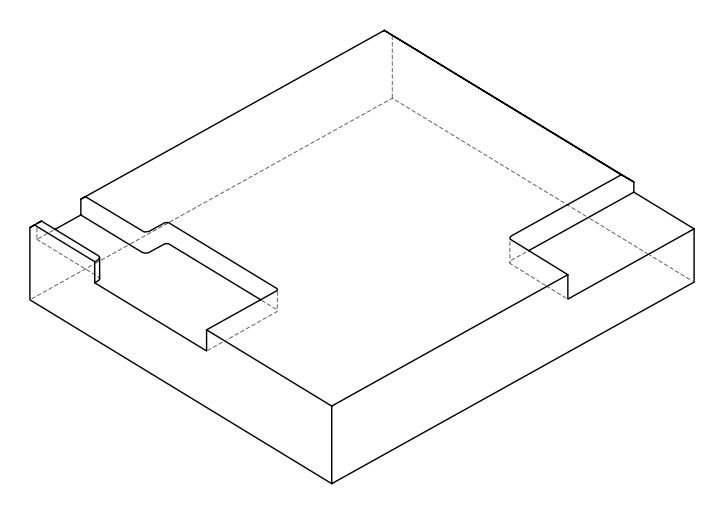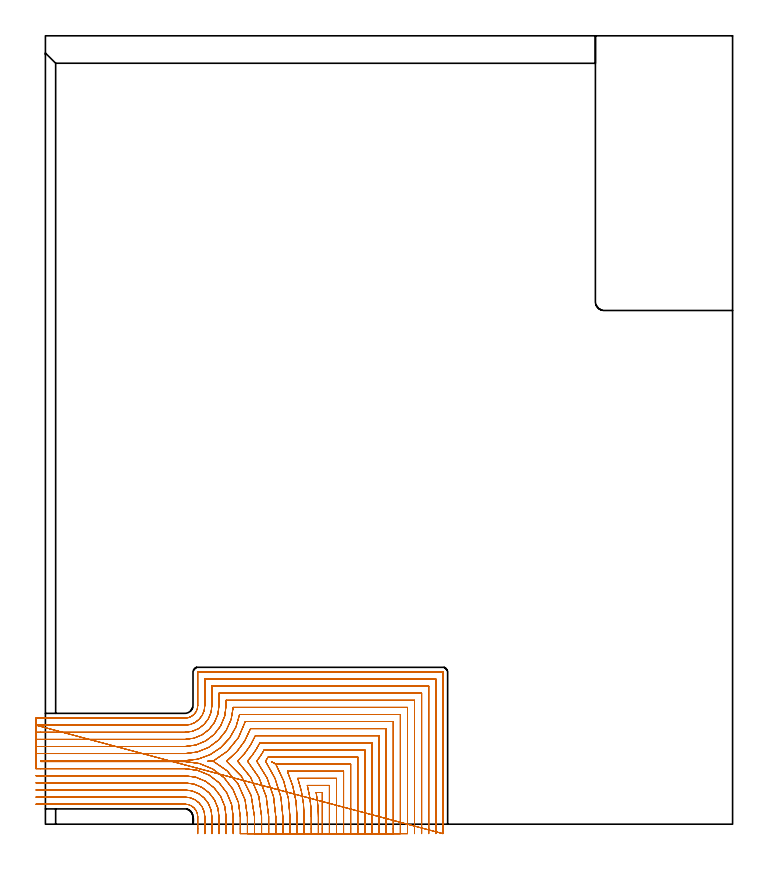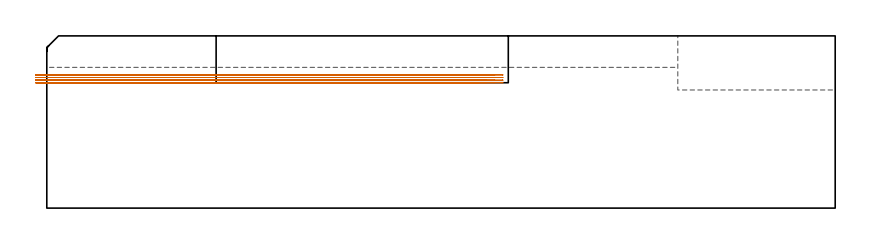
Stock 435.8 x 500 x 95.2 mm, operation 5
(PLAN: 5 operations, 2 tool changes, 343.1 min)
(1 AREA_MILL | FG_CHAMFER_SURFACE | UGT0205_001 | 0.4 min | 294 mm3)
(2 AREA_MILL_1 | FG_CHAMFER_SURFACE_1 | UGT0205_001 | 10.15 min | 9022 mm3)
(3 AREA_MILL_2 | FG_CHAMFER_SURFACE_2 | UGT0205_001 | 19.67 min | 53764 mm3)
(4 MILL_CORNER_NOTCH_RECTANGULAR | CORNER_NOTCH_RECTANGULAR | NXT0201_013 | Follow Part, ap 2.5, ae 75% | 57.67 min | 451831 mm3)
(5 MILL_OPEN_POCKET | POCKET_OPEN | NXT0201_008 | Follow Part, ap 1.5, ae 75% | 255.19 min | 563580 mm3)
(TOOL UGT0205_001 | Chamfer Mill 20 x 3 x 45 deg. | D20 FL50 Z2)
(TOOL NXT0201_013 | ENDMILL 10mm | D10 FL30 Z4)
(TOOL NXT0201_008 | ENDMILL 6mm [2P460-0600-NA 1630] | D6 FL26 Z6)
(OP 5 MILL_OPEN_POCKET, part 2 of 2)
G0 X175.6 Z73.617
G1 Y-3.
Y20.1 F500.
X171.685
G2 X173.1 Y4.7 R84.5
G1 Y-3.
Y-6. F250.
X180.1
Y-3.
Y24.6 F500.
X166.085
G2 X168.6 Y4.7 R80.
G1 Y-3.
Y-6. F250.
X184.6
Y-3.
Y29.1 F500.
X160.049
G2 X164.1 Y4.7 R75.5
G1 Y-3.
Y-6. F250.
X189.1
Y-3.
Y33.6 F500.
X153.452
G2 X159.6 Y4.7 R71.
G1 Y-3.
Y-6. F250.
X193.6
Y-3.
Y38.1 F500.
X146.104
X143.472 Y39.581
X146.104 Y38.1
G2 X155.1 Y4.7 R66.5
G1 Y-3.
Y-6. F250.
X198.1
Y-3.
Y42.6 F500.
X141.276
G2 X139.57 Y40. R62.
X150.6 Y4.7 R62.
G1 Y-3.
Y-6. F250.
X202.6
Y-3.
Y47.1 F500.
X138.71
G2 X133.989 Y40. R57.5
X146.1 Y4.7 R57.5
G1 Y-3.
Y-6. F250.
X207.1
Y-3.
Y51.6 F500.
X136.006
G2 X128.134 Y40. R53.
X141.6 Y4.7 R53.
G1 Y-3.
Y-6. F250.
X211.6
Y-3.
Y56.1 F500.
X133.138
G2 X121.859 Y40. R48.5
X137.1 Y4.7 R48.5
G1 Y-3.
Y-6. F250.
X216.1
Y-3.
Y60.6 F500.
X130.072
G2 X114.866 Y40. R44.
X132.6 Y4.7 R44.
G1 Y-3.
Y-6. F250.
X220.6
Y-3.
Y65.1 F500.
X126.76
G2 X106.325 Y40. R39.5
G1 X103.109
X106.325
G2 X128.1 Y4.7 R39.5
G1 Y-3.
Y-6. F250.
X225.1
Y-3.
Y69.6 F500.
X123.133
G2 X88.6 Y40.3 R35.
G1 X-3.
Y39.7
X88.6
G2 X123.6 Y4.7 R35.
G1 Y-3.
Y-6. F250.
X229.6
Y-3.
Y74.1 F500.
X119.076
G2 X88.6 Y44.8 R30.5
G1 X-3.
X-6. F250.
G0 Z105.2
X234.1 Y-6.
Z73.617
G1 Y-3.
Y78.6 F500.
X114.6
Y75.3
G2 X88.6 Y49.3 R26.
G1 X-3.
X-6. F250.
G0 Z105.2
X238.6 Y-6.
Z73.617
G1 Y-3.
Y83.1 F500.
X110.1
Y75.3
G2 X88.6 Y53.8 R21.5
G1 X-3.
X-6. F250.
G0 Z105.2
X243.1 Y-6.
Z73.617
G1 Y-3.
Y87.6 F500.
X105.6
Y75.3
G2 X88.6 Y58.3 R17.
G1 X-3.
X-6. F250.
G0 Z105.2
X247.6 Y-6.
Z73.617
G1 Y-3.
Y92.1 F500.
X101.1
Y75.3
G2 X88.6 Y62.8 R12.5
G1 X-3.
X-6. F250.
X252.1 Y-6. F500.
Y-3. F250.
Y96.5 F500.
X252.095 Y96.555
X252.055 Y96.595
X252. Y96.6
X96.7
X96.645 Y96.595
X96.605 Y96.555
X96.6 Y96.5
Y75.3
G2 X88.6 Y67.3 R8.
G1 X-3.
X-6. F250.
Y35.2
X-3.
X88.6 F500.
G2 X119.1 Y4.7 R30.5
G1 Y-3.
Y-6. F250.
G0 Z105.2
X-6. Y30.7
Z73.617
G1 X-3.
X88.6 F500.
G2 X114.6 Y4.7 R26.
G1 Y-3.
Y-6. F250.
G0 Z105.2
X-6. Y26.2
Z73.617
G1 X-3.
X88.6 F500.
G2 X110.1 Y4.7 R21.5
G1 Y-3.
Y-6. F250.
G0 Z105.2
X-6. Y21.7
Z73.617
G1 X-3.
X88.6 F500.
G2 X105.6 Y4.7 R17.
G1 Y-3.
Y-6. F250.
G0 Z105.2
X-6. Y17.2
Z73.617
G1 X-3.
X88.6 F500.
G2 X101.1 Y4.7 R12.5
G1 Y-3.
Y-6. F250.
G0 Z105.2
X-6. Y12.7
Z73.617
G1 X-3.
X88.6 F500.
G2 X96.6 Y4.7 R8.
G1 Y-3.
Y-6. F250.
G0 X175.6 Z72.178
G1 Y-3.
Y20.1 F500.
X171.685
G2 X173.1 Y4.7 R84.5
G1 Y-3.
Y-6. F250.
X180.1
Y-3.
Y24.6 F500.
X166.085
G2 X168.6 Y4.7 R80.
G1 Y-3.
Y-6. F250.
X184.6
Y-3.
Y29.1 F500.
X160.049
G2 X164.1 Y4.7 R75.5
G1 Y-3.
Y-6. F250.
X189.1
Y-3.
Y33.6 F500.
X153.452
G2 X159.6 Y4.7 R71.
G1 Y-3.
Y-6. F250.
X193.6
Y-3.
Y38.1 F500.
X146.104
X143.472 Y39.581
X146.104 Y38.1
G2 X155.1 Y4.7 R66.5
G1 Y-3.
Y-6. F250.
X198.1
Y-3.
Y42.6 F500.
X141.276
G2 X139.57 Y40. R62.
X150.6 Y4.7 R62.
G1 Y-3.
Y-6. F250.
X202.6
Y-3.
Y47.1 F500.
X138.71
G2 X133.989 Y40. R57.5
X146.1 Y4.7 R57.5
G1 Y-3.
Y-6. F250.
X207.1
Y-3.
Y51.6 F500.
X136.006
G2 X128.134 Y40. R53.
X141.6 Y4.7 R53.
G1 Y-3.
Y-6. F250.
X211.6
Y-3.
Y56.1 F500.
X133.138
G2 X121.859 Y40. R48.5
X137.1 Y4.7 R48.5
G1 Y-3.
Y-6. F250.
X216.1
Y-3.
Y60.6 F500.
X130.072
G2 X114.866 Y40. R44.
X132.6 Y4.7 R44.
G1 Y-3.
Y-6. F250.
X220.6
Y-3.
Y65.1 F500.
X126.76
G2 X106.325 Y40. R39.5
G1 X103.109
X106.325
G2 X128.1 Y4.7 R39.5
G1 Y-3.
Y-6. F250.
X225.1
Y-3.
Y69.6 F500.
X123.133
G2 X88.6 Y40.3 R35.
G1 X-3.
Y39.7
X88.6
G2 X123.6 Y4.7 R35.
G1 Y-3.
Y-6. F250.
X229.6
Y-3.
Y74.1 F500.
X119.076
G2 X88.6 Y44.8 R30.5
G1 X-3.
X-6. F250.
G0 Z105.2
X234.1 Y-6.
Z72.178
G1 Y-3.
Y78.6 F500.
X114.6
Y75.3
G2 X88.6 Y49.3 R26.
G1 X-3.
X-6. F250.
G0 Z105.2
X238.6 Y-6.
Z72.178
G1 Y-3.
Y83.1 F500.
X110.1
Y75.3
G2 X88.6 Y53.8 R21.5
G1 X-3.
X-6. F250.
G0 Z105.2
X243.1 Y-6.
Z72.178
G1 Y-3.
Y87.6 F500.
X105.6
Y75.3
G2 X88.6 Y58.3 R17.
G1 X-3.
X-6. F250.
G0 Z105.2
X247.6 Y-6.
Z72.178
G1 Y-3.
Y92.1 F500.
X101.1
Y75.3
G2 X88.6 Y62.8 R12.5
G1 X-3.
X-6. F250.
X252.1 Y-6. F500.
Y-3. F250.
Y96.5 F500.
X252.095 Y96.555
X252.055 Y96.595
X252. Y96.6
X96.7
X96.645 Y96.595
X96.605 Y96.555
X96.6 Y96.5
Y75.3
G2 X88.6 Y67.3 R8.
G1 X-3.
X-6. F250.
Y35.2
X-3.
X88.6 F500.
G2 X119.1 Y4.7 R30.5
G1 Y-3.
Y-6. F250.
G0 Z105.2
X-6. Y30.7
Z72.178
G1 X-3.
X88.6 F500.
G2 X114.6 Y4.7 R26.
G1 Y-3.
Y-6. F250.
G0 Z105.2
X-6. Y26.2
Z72.178
G1 X-3.
X88.6 F500.
G2 X110.1 Y4.7 R21.5
G1 Y-3.
Y-6. F250.
G0 Z105.2
X-6. Y21.7
Z72.178
G1 X-3.
X88.6 F500.
G2 X105.6 Y4.7 R17.
G1 Y-3.
Y-6. F250.
G0 Z105.2
X-6. Y17.2
Z72.178
G1 X-3.
X88.6 F500.
G2 X101.1 Y4.7 R12.5
G1 Y-3.
Y-6. F250.
G0 Z105.2
X-6. Y12.7
Z72.178
G1 X-3.
X88.6 F500.
G2 X96.6 Y4.7 R8.
G1 Y-3.
Y-6. F250.
G0 X175.6 Z70.739
G1 Y-3.
Y20.1 F500.
X171.685
G2 X173.1 Y4.7 R84.5
G1 Y-3.
Y-6. F250.
X180.1
Y-3.
Y24.6 F500.
X166.085
G2 X168.6 Y4.7 R80.
G1 Y-3.
Y-6. F250.
X184.6
Y-3.
Y29.1 F500.
X160.049
G2 X164.1 Y4.7 R75.5
G1 Y-3.
Y-6. F250.
X189.1
Y-3.
Y33.6 F500.
X153.452
G2 X159.6 Y4.7 R71.
G1 Y-3.
Y-6. F250.
X193.6
Y-3.
Y38.1 F500.
X146.104
X143.472 Y39.581
X146.104 Y38.1
G2 X155.1 Y4.7 R66.5
G1 Y-3.
Y-6. F250.
X198.1
Y-3.
Y42.6 F500.
X141.276
G2 X139.57 Y40. R62.
X150.6 Y4.7 R62.
G1 Y-3.
Y-6. F250.
X202.6
Y-3.
Y47.1 F500.
X138.71
G2 X133.989 Y40. R57.5
X146.1 Y4.7 R57.5
G1 Y-3.
Y-6. F250.
X207.1
Y-3.
Y51.6 F500.
X136.006
G2 X128.134 Y40. R53.
X141.6 Y4.7 R53.
G1 Y-3.
Y-6. F250.
X211.6
Y-3.
Y56.1 F500.
X133.138
G2 X121.859 Y40. R48.5
X137.1 Y4.7 R48.5
G1 Y-3.
Y-6. F250.
X216.1
Y-3.
Y60.6 F500.
X130.072
G2 X114.866 Y40. R44.
X132.6 Y4.7 R44.
G1 Y-3.
Y-6. F250.
X220.6
Y-3.
Y65.1 F500.
X126.76
G2 X106.325 Y40. R39.5
G1 X103.109
X106.325
G2 X128.1 Y4.7 R39.5
G1 Y-3.
Y-6. F250.
X225.1
Y-3.
Y69.6 F500.
X123.133
G2 X88.6 Y40.3 R35.
G1 X-3.
Y39.7
X88.6
G2 X123.6 Y4.7 R35.
G1 Y-3.
Y-6. F250.
X229.6
Y-3.
Y74.1 F500.
X119.076
G2 X88.6 Y44.8 R30.5
G1 X-3.
X-6. F250.
G0 Z105.2
X234.1 Y-6.
Z70.739
G1 Y-3.
Y78.6 F500.
X114.6
Y75.3
G2 X88.6 Y49.3 R26.
G1 X-3.
X-6. F250.
G0 Z105.2
X238.6 Y-6.
Z70.739
G1 Y-3.
Y83.1 F500.
X110.1
Y75.3
G2 X88.6 Y53.8 R21.5
G1 X-3.
X-6. F250.
G0 Z105.2
X243.1 Y-6.
Z70.739
G1 Y-3.
Y87.6 F500.
X105.6
Y75.3
G2 X88.6 Y58.3 R17.
G1 X-3.
X-6. F250.
G0 Z105.2
X247.6 Y-6.
Z70.739
G1 Y-3.
Y92.1 F500.
X101.1
Y75.3
G2 X88.6 Y62.8 R12.5
G1 X-3.
X-6. F250.
X252.1 Y-6. F500.
Y-3. F250.
Y96.5 F500.
X252.095 Y96.555
X252.055 Y96.595
X252. Y96.6
X96.7
X96.645 Y96.595
X96.605 Y96.555
X96.6 Y96.5
Y75.3
G2 X88.6 Y67.3 R8.
G1 X-3.
X-6. F250.
Y35.2
X-3.
X88.6 F500.
G2 X119.1 Y4.7 R30.5
G1 Y-3.
Y-6. F250.
G0 Z105.2
X-6. Y30.7
Z70.739
G1 X-3.
X88.6 F500.
G2 X114.6 Y4.7 R26.
G1 Y-3.
Y-6. F250.
G0 Z105.2
X-6. Y26.2
Z70.739
G1 X-3.
X88.6 F500.
G2 X110.1 Y4.7 R21.5
G1 Y-3.
Y-6. F250.
G0 Z105.2
X-6. Y21.7
Z70.739
G1 X-3.
X88.6 F500.
G2 X105.6 Y4.7 R17.
G1 Y-3.
Y-6. F250.
G0 Z105.2
X-6. Y17.2
Z70.739
G1 X-3.
X88.6 F500.
G2 X101.1 Y4.7 R12.5
G1 Y-3.
Y-6. F250.
G0 Z105.2
X-6. Y12.7
Z70.739
G1 X-3.
X88.6 F500.
G2 X96.6 Y4.7 R8.
G1 Y-3.
Y-6. F250.
G0 X175.6 Z69.3
G1 Y-3.
Y20.1 F500.
X171.685
G2 X173.1 Y4.7 R84.5
G1 Y-3.
Y-6. F250.
X180.1
Y-3.
Y24.6 F500.
X166.085
G2 X168.6 Y4.7 R80.
G1 Y-3.
Y-6. F250.
X184.6
Y-3.
Y29.1 F500.
X160.049
G2 X164.1 Y4.7 R75.5
G1 Y-3.
Y-6. F250.
X189.1
Y-3.
Y33.6 F500.
X153.452
G2 X159.6 Y4.7 R71.
G1 Y-3.
Y-6. F250.
X193.6
Y-3.
Y38.1 F500.
X146.104
X143.472 Y39.581
X146.104 Y38.1
G2 X155.1 Y4.7 R66.5
G1 Y-3.
Y-6. F250.
X198.1
Y-3.
Y42.6 F500.
X141.276
G2 X139.57 Y40. R62.
X150.6 Y4.7 R62.
G1 Y-3.
Y-6. F250.
X202.6
Y-3.
Y47.1 F500.
X138.71
G2 X133.989 Y40. R57.5
X146.1 Y4.7 R57.5
G1 Y-3.
Y-6. F250.
X207.1
Y-3.
Y51.6 F500.
X136.006
G2 X128.134 Y40. R53.
X141.6 Y4.7 R53.
G1 Y-3.
Y-6. F250.
X211.6
Y-3.
Y56.1 F500.
X133.138
G2 X121.859 Y40. R48.5
X137.1 Y4.7 R48.5
G1 Y-3.
Y-6. F250.
X216.1
Y-3.
Y60.6 F500.
X130.072
G2 X114.866 Y40. R44.
X132.6 Y4.7 R44.
G1 Y-3.
Y-6. F250.
X220.6
Y-3.
Y65.1 F500.
X126.76
G2 X106.325 Y40. R39.5
G1 X103.109
X106.325
G2 X128.1 Y4.7 R39.5
G1 Y-3.
Y-6. F250.
X225.1
Y-3.
Y69.6 F500.
X123.133
G2 X88.6 Y40.3 R35.
G1 X-3.
Y39.7
X88.6
G2 X123.6 Y4.7 R35.
G1 Y-3.
Y-6. F250.
X229.6
Y-3.
Y74.1 F500.
X119.076
G2 X88.6 Y44.8 R30.5
G1 X-3.
X-6. F250.
G0 Z105.2
X234.1 Y-6.
Z69.3
G1 Y-3.
Y78.6 F500.
X114.6
Y75.3
G2 X88.6 Y49.3 R26.
G1 X-3.
X-6. F250.
G0 Z105.2
X238.6 Y-6.
Z69.3
G1 Y-3.
Y83.1 F500.
X110.1
Y75.3
G2 X88.6 Y53.8 R21.5
G1 X-3.
X-6. F250.
G0 Z105.2
X243.1 Y-6.
Z69.3
G1 Y-3.
Y87.6 F500.
X105.6
Y75.3
G2 X88.6 Y58.3 R17.
G1 X-3.
X-6. F250.
G0 Z105.2
X247.6 Y-6.
Z69.3
G1 Y-3.
Y92.1 F500.
X101.1
Y75.3
G2 X88.6 Y62.8 R12.5
G1 X-3.
X-6. F250.
X252.1 Y-6. F500.
Y-3. F250.
Y96.5 F500.
X252.095 Y96.555
X252.055 Y96.595
X252. Y96.6
X96.7
X96.645 Y96.595
X96.605 Y96.555
X96.6 Y96.5
Y75.3
G2 X88.6 Y67.3 R8.
G1 X-3.
X-6. F250.
Y35.2
X-3.
X88.6 F500.
G2 X119.1 Y4.7 R30.5
G1 Y-3.
Y-6. F250.
G0 Z105.2
X-6. Y30.7
Z69.3
G1 X-3.
X88.6 F500.
G2 X114.6 Y4.7 R26.
G1 Y-3.
Y-6. F250.
G0 Z105.2
X-6. Y26.2
Z69.3
G1 X-3.
X88.6 F500.
G2 X110.1 Y4.7 R21.5
G1 Y-3.
Y-6. F250.
G0 Z105.2
X-6. Y21.7
Z69.3
G1 X-3.
X88.6 F500.
G2 X105.6 Y4.7 R17.
G1 Y-3.
Y-6. F250.
G0 Z105.2
X-6. Y17.2
Z69.3
G1 X-3.
X88.6 F500.
G2 X101.1 Y4.7 R12.5
G1 Y-3.
Y-6. F250.
G0 Z105.2
X-6. Y12.7
Z69.3
G1 X-3.
X88.6 F500.
G2 X96.6 Y4.7 R8.
G1 Y-3.
Y-6. F250.
G0 Z105.2
M5
M2
